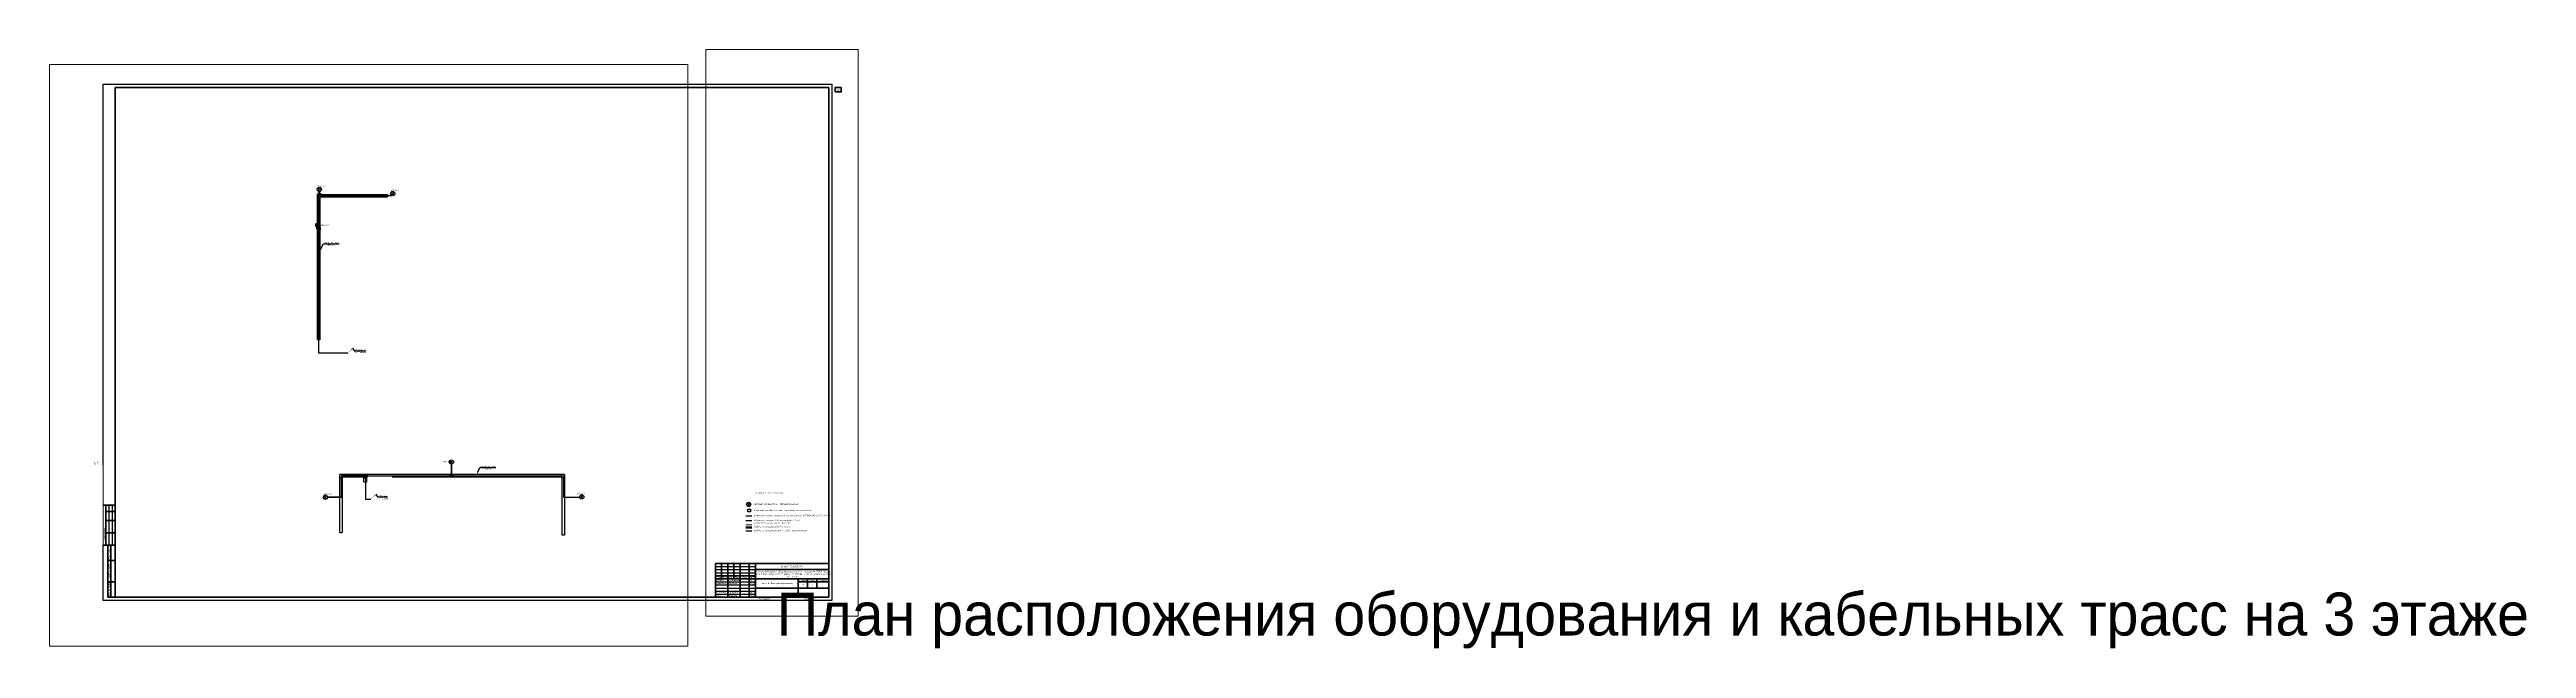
# Paper-space layout '10 План расположения оборудования и кабельных трасс на 3 этаже' of a CAD drawing. Extents: x -87 to 3952, y -79 to 898.
# The model-space entities are those that its viewports show. They can reach past a viewport. Long polylines and large blocks are cut down to what shows.
import ezdxf
from ezdxf import colors
from ezdxf.entities.mleader import LeaderData, LeaderLine
from ezdxf.enums import TextEntityAlignment as Align
from ezdxf.math import Vec2, Vec3

# ---------------------------------------------------------------- set-up
doc = ezdxf.new("R2018")
doc.units = 0
doc.header["$LTSCALE"] = 100
doc.set_wipeout_variables(frame=1)
doc.layers.get('Defpoints').update_dxf_attribs({"color": 42})
for name, color, linetype in [('PDF _СКС', 1, 'Continuous'), ('PDF _СС_ЗВ_Кабель', 1, 'Continuous'), ('PDF _СС_ЗВ_Оборудование', 1, 'Continuous'), ('PDF _Текст', 7, 'Continuous'), ('СС. Текст', 7, 'Continuous')]:
    doc.layers.add(name, color=color, linetype=linetype)
for name, color, linetype, lineweight in [('СКС', 1, 'Continuous', 30), ('СС_ЗВ_Кабель', 1, 'Continuous', 30), ('СС_ЗВ_Оборудование', 1, 'Continuous', 30), ('СС_СКК_Лоток', 170, 'Continuous', 25), ('СС_ЭЧС_Кабель', 180, 'Continuous', 30)]:
    doc.layers.add(name, color=color, linetype=linetype, lineweight=lineweight)
doc.styles.add('ICOCPEUR', font='isocpeur.ttf')
doc.styles.add('ISOCPEUR', font='isocpeui.ttf', dxfattribs={"height": 250})
doc.styles.add('ISOCPEURNA', font='isocpeui.ttf')
doc.styles.get("Standard").update_dxf_attribs({"font": 'arial.ttf'})
doc.linetypes.add('Kabl_in_Tube', pattern='A,10,[133,ltypeshp.shx,S=1,R=0,X=0,Y=0],10', length=20)

# ---------------------------------------------------------------- blocks, each defined once
blk = doc.blocks.new('*U100')
at = {"linetype": 'Continuous', "lineweight": 25}
for p, q in [((1189, 841), (0, 841)), ((0, 841), (0, 0)), ((1189, 0), (1189, 841)), ((10, 155), (10, 90)), ((15, 155), (15, 90)), ((999, 55), (1064, 55)), ((999, 50), (1064, 50)), ((999, 45), (1064, 45)), ((0, 0), (1189, 0)), ((999, 30), (1064, 30)), ((999, 25), (1064, 25)), ((999, 20), (1064, 20)), ((999, 15), (1064, 15)), ((999, 10), (1064, 10))]:
    blk.add_line(p, q, dxfattribs=at)
at = {"linetype": 'Continuous', "lineweight": 60}
for p, q in [((1184, 836), (20, 836)), ((20, 836), (20, 5)), ((1184, 5), (1184, 836)), ((20, 155), (0, 155)), ((5, 155), (5, 90)), ((20, 145), (5, 145)), ((20, 130), (5, 130)), ((20, 90), (0, 90)), ((20, 110), (5, 110)), ((8, 90), (8, 5)), ((13, 90), (13, 5)), ((8, 65), (20, 65)), ((999, 60), (1184, 60)), ((999, 5), (999, 60)), ((1009, 60), (1009, 35)), ((1019, 60), (1019, 5)), ((1029, 60), (1029, 35)), ((1039, 60), (1039, 5)), ((1054, 60), (1054, 5)), ((1064, 5), (1064, 60)), ((1064, 50), (1184, 50)), ((1184, 5), (1184, 60)), ((8, 30), (20, 30)), ((8, 5), (20, 5)), ((20, 5), (1184, 5)), ((999, 40), (1064, 40)), ((999, 35), (1184, 35)), ((1064, 20), (1184, 20)), ((1134, 35), (1134, 5)), ((1134, 30), (1184, 30)), ((1149, 35), (1149, 20)), ((1164, 35), (1164, 20))]:
    blk.add_line(p, q, dxfattribs=at)
at = {"linetype": 'Continuous', "lineweight": 40}
blk.add_line((1134, 5), (1134, 35), dxfattribs=at)
at = {"lineweight": 60}
blk.add_lwpolyline([(1194, 829), (1204, 829), (1204, 836), (1194, 836)], close=True, dxfattribs=at)
at = {"linetype": 'Continuous', "rotation": 90, "style": 'ISOCPEUR'}
for s, insert, char_height, width, attachment_point in [('20_Главный_специалист_ВК', (-12.5, 176), 2.5, 19, 4), ('01.26', (-12.5, 215), 2.5, 10, 5), ('21_Главный_специалист_ЭОМ', (-7.5, 176), 2.5, 19, 4), ('01.26', (-7.5, 215), 2.5, 10, 5), ('01.26', (-2.5, 215), 2.5, 10, 5), ('Согласовано', (-17.5, 172.5), 3, 35, 5), ('Гл. спец ВК', (-12.5, 156), 2.5, 19, 4), ('Гл. спец ЭОМ', (-7.5, 156), 2.5, 19, 4), ('17_ГАП', (-12.5, 111), 2.5, 19, 4), ('01.26', (-12.5, 150), 2.5, 10, 5), ('19_Главный_конструктор', (-7.5, 111), 2.5, 19, 4), ('01.26', (-7.5, 150), 2.5, 10, 5), ('18_Главный_специалист_ОВ', (-2.5, 111), 2.5, 19, 4), ('01.26', (-2.5, 150), 2.5, 10, 5), ('ГАП', (-12.5, 91), 2.5, 19, 4), ('Гл. констр. ', (-7.5, 91), 2.5, 19, 4), ('Гл. спец ОВ', (-2.5, 91), 2.5, 19, 4), ('Согласовано', (2.5, 107.5), 2.5, 35, 5), ('Взам. инв. №', (10.5, 77.5), 2.5, 25, 5), ('Подп. и дата', (10.5, 47.5), 2.5, 35, 5), ('Инв. № подл.', (10.5, 17.5), 2.5, 25, 5)]:
    blk.add_mtext(s, dxfattribs=dict(at, insert=insert, char_height=char_height, width=width, attachment_point=attachment_point))
at = {"linetype": 'Continuous', "char_height": 2.5, "style": 'ISOCPEUR'}
for s, insert, width, attachment_point in [('Капитальный ремонт общеобразовательного учреждения (ГБОУ "Школа №429"), расположенного по адресу: г. Москва, 5-ая ул. Соколиной горы д.14. 1 этап', (1124, 42.5), 120, 5), ('16-25/Г-П-ИОС5.6', (1136, 55), 110, 6), ('Разраб.', (1000, 32.5), 19, 4), ('Проверил', (1000, 27.5), 19, 4), ('Н. контр.', (1000, 12.5), 19, 4), ('ГИП', (1000, 7.5), 19, 4), ('Николенко', (1020, 32.5), 19, 4), ('Мурашов', (1020, 27.5), 19, 4), ('Губарева', (1020, 12.5), 19, 4), ('Мурашов', (1020, 7.5), 19, 4), ('06.26', (1055.3, 32.5), 10, 4), ('06.26', (1055.3, 27.5), 10, 4), ('06.26', (1055.3, 12.5), 10, 4), ('06.26', (1055.3, 7.4), 10, 4), ('Копировал', (1078.5, 2.5), 25, 5), ('П', (1141.5, 25), 15, 5), ('Формат', (1149.5, 2.5), 16, 5)]:
    blk.add_mtext(s, dxfattribs=dict(at, insert=insert, width=width, attachment_point=attachment_point))
at = {"char_height": 2.5, "attachment_point": 5, "style": 'ISOCPEUR'}
for s, insert, width in [('Изм.', (1004, 37.5), 10), ('Кол.уч', (1014, 37.5), 10), ('Лист', (1024, 37.5), 10), ('№док', (1034, 37.5), 10), ('Подп.', (1046.5, 37.5), 15), ('Дата', (1059, 37.5), 10), ('Стадия', (1141.5, 32.5), 15), ('Лист', (1156.5, 32.5), 15), ('Листов', (1174, 32.5), 20)]:
    blk.add_mtext(s, dxfattribs=dict(at, insert=insert, width=width))
at = {"linetype": 'Continuous', "insert": (1099, 27.5), "char_height": 2.5, "width": 70, "attachment_point": 5, "line_spacing_factor": 0.8, "style": 'ISOCPEUR'}
blk.add_mtext('Часть 6. Электрочасофикация', dxfattribs=at)
at = {"style": 'ISOCPEUR'}
for tag, p in [('Сквозная_нумерация', (1199, 832.5)), ('Форма3_номер_листа', (1156.5, 25)), ('Форма3_количество_листов', (1174, 25))]:
    blk.add_attdef(tag, text='', height=2.5, dxfattribs=at).set_placement(p, align=Align.MIDDLE_CENTER)
blk.add_attdef('Форма3_дополнительный_шифр', text='', height=2.5, dxfattribs=at).set_placement((1135.7, 55), align=Align.MIDDLE_LEFT)
at = {"lineweight": 30, "flags": 104}
blk.add_attdef('Форма3_наименование_чертежа', text='', height=2.5, dxfattribs=at).set_placement((1099, 12.5), align=Align.MIDDLE_CENTER)
at = {"style": 'ISOCPEUR', "flags": 8}
blk.add_attdef('Формат', (1157.5, 1.5), '', height=2.5, dxfattribs=at)
blk.add_wipeout([(-20, 220), (-0.5, 220), (-0.5, 90), (-20, 90)])
blk = doc.blocks.new('Свет')
at = {"color": 1}
blk.add_wipeout([(-350, 0), (-324, 133), (-247, 247), (-101, 335), (56, 345), (198, 289), (304, 173), (350, 0), (322, -138), (247, -247), (166, -308), (43, -347), (-83, -340), (-176, -303), (-278, -213), (-331, -115)], dxfattribs=at)
at = {"layer": 'СКС', "color": 1, "ltscale": 30}
for points in [[(-247, 247), (247, -247)], [(-247, -247), (247, 247)]]:
    blk.add_lwpolyline(points, dxfattribs=at)
at = {"layer": 'СКС', "color": 1, "linetype": 'Continuous', "lineweight": 30}
blk.add_circle((0, 0), 350, dxfattribs=at)
blk = doc.blocks.new('Клеммная коробка')
for p, q in [((0, 400), (400, 400)), ((0, 0), (0, 400)), ((400, 0), (0, 0)), ((400, 400), (400, 0))]:
    blk.add_line(p, q)
blk = doc.blocks.new('Лоток 3 этаж')
at = {"layer": 'СС_СКК_Лоток'}
for p, q in [((597211, -89345), (597211, -65597)), ((597211, -65597), (608631, -65597)), ((597611, -66107), (597211, -66107)), ((597611, -65997), (597612, -89345)), ((597611, -65997), (608631, -65997)), ((597711, -65997), (597711, -65597)), ((608631, -65597), (608631, -65997)), ((597612, -89345), (597211, -89345)), ((600853, -120752), (600853, -111307)), ((637503, -111307), (600853, -111307)), ((601253, -111802), (600853, -111802)), ((604791, -111707), (601253, -111707)), ((601253, -111707), (601253, -120752)), ((601335, -111707), (601335, -111307)), ((604709, -111707), (604709, -111307)), ((604791, -112550), (604791, -111707)), ((604791, -111816), (605191, -111816)), ((605191, -112550), (604791, -112550)), ((605191, -111707), (605191, -112550)), ((605269, -111707), (605269, -111307)), ((637103, -111707), (609413, -111707)), ((637019, -111707), (637019, -111307)), ((637103, -121156), (637103, -111707)), ((637103, -111802), (637503, -111802)), ((637503, -111307), (637503, -121156)), ((600853, -120752), (601253, -120752)), ((637503, -121156), (637103, -121156))]:
    blk.add_line(p, q, dxfattribs=at)
blk = doc.blocks.new('*U79')
blk.add_hatch(color=256).paths.add_polyline_path([(-0.7, -0.7, 1), (0.7, 0.7, 1)])
at = {"const_width": 0.5}
blk.add_lwpolyline([(0.5, 0.5), (6.4, 6.4)], dxfattribs=at)
blk.add_lwpolyline([(8.5, 8.5, 0, 1.5, 0), (6.4, 6.4, 2, 2, 0)], format="xyseb")
blk = doc.blocks.new('_None')

msp = doc.modelspace()

# ---------------------------------------------------------------- linework, layer by layer
at = {"layer": 'PDF _СКС', "lineweight": 30}
for points in [[(69819481, -33251567), (69819974, -33252060)], [(69819481, -33252060), (69819974, -33251567)], [(69831470, -33252229), (69831963, -33252722)], [(69831470, -33252722), (69831963, -33252229)], [(69819276, -33257391), (69819770, -33257884)], [(69819276, -33257884), (69819770, -33257391)], [(69841029, -33296008), (69841522, -33296501)], [(69841029, -33296501), (69841522, -33296008)], [(69820486, -33301752), (69820979, -33302245)], [(69820486, -33302245), (69820979, -33301752)], [(69862286, -33301714), (69862779, -33302207)], [(69862286, -33302207), (69862779, -33301714)]]:
    msp.add_lwpolyline(points, dxfattribs=at)
for centre in [(69819729, -33251812), (69831718, -33252475), (69819524, -33257636), (69841277, -33296254), (69820734, -33301998), (69862533, -33301959)]:
    msp.add_circle(centre, 350, dxfattribs=at)
at = {"layer": 'PDF _СС_ЗВ_Кабель', "lineweight": 30}
for points in [[(69819536, -33252391), (69819936, -33252391), (69819936, -33252789), (69819536, -33252789)], [(69819490, -33258013), (69819889, -33258013), (69819889, -33258411), (69819490, -33258411)], [(69827128, -33298327), (69827528, -33298327), (69827528, -33298724), (69827128, -33298724)], [(69841096, -33298327), (69841496, -33298327), (69841496, -33298724), (69841096, -33298724)]]:
    msp.add_lwpolyline(points, close=True, dxfattribs=at)
at = {"layer": 'PDF _СС_ЗВ_Оборудование', "lineweight": 30}
for centre in [(69819728, -33251812), (69831717, -33252475), (69819524, -33257636), (69841276, -33296254), (69820733, -33301998), (69862533, -33301959)]:
    msp.add_circle(centre, 349, dxfattribs=at)
at = {"layer": 'СС_ЗВ_Кабель', "color": 1}
msp.add_line((69889650, -33306988), (69890628, -33306988), dxfattribs=at)
at = {"layer": 'СС_ЗВ_Кабель'}
msp.add_line((69889650, -33308769), (69890628, -33308769), dxfattribs=at)
at = {"layer": 'СС_ЗВ_Кабель', "color": 1, "linetype": 'Kabl_in_Tube', "ltscale": 0.9}
msp.add_line((69889650, -33309438), (69890628, -33309438), dxfattribs=at)
at = {"layer": 'СС_ЗВ_Кабель', "color": 6}
msp.add_line((69889653, -33307770), (69890630, -33307770), dxfattribs=at)
at = {"layer": 'СС_СКК_Лоток', "color": 18, "lineweight": 20, "true_color": 0x000000}
for p, q in [((69890628, -33308482), (69889650, -33308482)), ((69890628, -33309023), (69889650, -33309023))]:
    msp.add_line(p, q, dxfattribs=at)
at = {"layer": 'СС_ЭЧС_Кабель', "color": 1}
for points in [[(69824345, -33278529), (69819690, -33278529), (69819690, -33262572), (69819690, -33262572), (69819690, -33262572), (69819690, -33258211), (69819512, -33258211), (69819690, -33258211), (69819690, -33252590), (69819736, -33252590), (69819732, -33252162), (69819736, -33252790), (69831566, -33252790), (69831566, -33252790)], [(69819512, -33258211), (69819332, -33258211), (69819332, -33257932)], [(69828129, -33302390), (69827326, -33302390), (69827328, -33302204), (69827328, -33298525), (69823376, -33298525), (69823376, -33301997), (69821118, -33301997), (69823376, -33301997), (69823376, -33298525), (69841296, -33298525), (69841296, -33296603), (69841296, -33298525), (69859582, -33298525), (69859582, -33301965), (69862196, -33301965)]]:
    msp.add_lwpolyline(points, dxfattribs=at)

# ---------------------------------------------------------------- block references
msp.add_blockref('Лоток 3 этаж', (69222227, -33187015))
at = {"layer": 'СС_ЭЧС_Кабель', "color": 7, "xscale": 100, "yscale": 100, "zscale": 100}
for p in [(69824315, -33278547), (69828097, -33302377)]:
    msp.add_blockref('*U79', p, dxfattribs=at)

# ---------------------------------------------------------------- texts
at = {"layer": 'PDF _Текст', "char_height": 249.6, "attachment_point": 7, "style": 'ISOCPEURNA'}
for s, insert in [('BIAL3.2', (69819457, -33251379)), ('BIAL3.1', (69831446, -33252042)), ('BIAL3.3', (69820044, -33257751)), ('BIAL3.5', (69839845, -33296339)), ('BIAL3.4', (69820462, -33301565)), ('BIAL3.6', (69861766, -33301508))]:
    msp.add_mtext(s, dxfattribs=dict(at, insert=insert))
at = {"layer": 'СС. Текст', "char_height": 250, "attachment_point": 1, "style": 'ISOCPEUR'}
for s, width, insert in [('Кабельные линии звонковой сигнализации КПСВВнг(А)-LSLTx 1х2x1,5', 12283.27, (69890943, -33306828, 0)), ('Кабельные линии DAP-интерфейс U/UTP Cat5e PVCLSнг(А)-LSLTx 4х2х0,52', 7622.19, (69890945, -33307610, 0)), ('Кабель прокладываемый в лотке', 11279.86, (69890943, -33308608, 0)), ('Кабель прокладываемый в трубе гофрированной', 11279.86, (69890943, -33309278, 0))]:
    msp.add_mtext_dynamic_manual_height_columns(s, width=width, gutter_width=1, heights=[0], dxfattribs=dict(at, insert=insert))

# ---------------------------------------------------------------- leaders
at = {"layer": 'СС. Текст', "lineweight": 0}
ml = msp.add_multileader_mtext('Standard', dxfattribs=at)
ml.set_content('{\\C256;Таймер \\PВиктория }', color=7, style='ICOCPEUR')
ml.set_leader_properties(color=256)
ml.build(insert=Vec2(0, 0))
ml.multileader.update_dxf_attribs({"text_left_attachment_type": 6, "text_right_attachment_type": 6, "dogleg_length": 0.1, "arrow_head_size": 0, "scale": 100})
ctx = ml.context
ctx.base_point, ctx.scale, ctx.char_height, ctx.arrow_head_size, ctx.landing_gap_size, ctx.plane_origin = Vec3(69561533, -33301239, 197), 100, 250, 0, 0, Vec3(69556507, -33304376, 197)
ctx.left_attachment, ctx.right_attachment, ctx.text_align_type = 6, 6, 1
notes = []
notes.append((ctx, [(0, (1, 1, 0), (69561523, -33301239, 197), (1, 0), 10, [(0, [(69561376, -33302298, 197)], 0, [])])]))
ctx.mtext.insert, ctx.mtext.width, ctx.mtext.defined_height, ctx.mtext.alignment, ctx.mtext.flow_direction = Vec3(69562245, -33300914, 197), 5324.32, 917, 2, 5
at = {"layer": 'СС_СКК_Лоток', "color": 7}
ml = msp.add_multileader_mtext('Standard', dxfattribs=at)
ml.set_content('Лоток см. том ИОС5.5', color=7, style='ISOCPEURNA')
ml.set_leader_properties()
ml.build(insert=Vec2(0, 0))
ml.multileader.update_dxf_attribs({"text_left_attachment_type": 6, "text_right_attachment_type": 6, "dogleg_length": 100, "arrow_head_size": 400})
ctx = ml.context
ctx.base_point, ctx.char_height, ctx.arrow_head_size, ctx.landing_gap_size, ctx.plane_origin = Vec3(69820469, -33260666), 250, 400, 0, Vec3(69826407, -33261857)
ctx.left_attachment, ctx.right_attachment, ctx.text_align_type = 6, 6, 1
notes.append((ctx, [(1, (1, 1, 0), (69820369, -33260666), (1, 0), 100, [(0, [(69819868, -33261831)], 0, [])])]))
ctx.mtext.insert, ctx.mtext.width, ctx.mtext.alignment, ctx.mtext.flow_direction = Vec3(69821649, -33260366), 2467.27, 2, 5
ml = msp.add_multileader_mtext('Standard', dxfattribs=at)
ml.set_content('Лоток см. том ИОС5.5', color=7, style='ISOCPEURNA')
ml.set_leader_properties()
ml.build(insert=Vec2(0, 0))
ml.multileader.update_dxf_attribs({"text_left_attachment_type": 6, "text_right_attachment_type": 6, "dogleg_length": 100, "arrow_head_size": 400})
ctx = ml.context
ctx.base_point, ctx.char_height, ctx.arrow_head_size, ctx.landing_gap_size, ctx.plane_origin = Vec3(69846031, -33297140), 250, 400, 0, Vec3(69851969, -33298331)
ctx.left_attachment, ctx.right_attachment, ctx.text_align_type = 6, 6, 1
notes.append((ctx, [(1, (1, 1, 0), (69845931, -33297140), (1, 0), 100, [(0, [(69845430, -33298304)], 0, [])])]))
ctx.mtext.insert, ctx.mtext.width, ctx.mtext.alignment, ctx.mtext.flow_direction = Vec3(69847211, -33296840), 2467.27, 2, 5
at = {"layer": 'СС_ЭЧС_Кабель', "color": 7, "lineweight": 0}
ml = msp.add_multileader_mtext('Standard', dxfattribs=at)
ml.set_content('Подъём на\\Pсо 2 этажа', color=7, style='ISOCPEUR')
ml.set_leader_properties()
ml.set_arrow_properties(name='NONE')
ml.build(insert=Vec2(0, 0))
ml.multileader.update_dxf_attribs({"text_left_attachment_type": 6, "text_right_attachment_type": 6, "dogleg_length": 100, "arrow_head_size": 400})
ctx = ml.context
ctx.base_point, ctx.char_height, ctx.arrow_head_size, ctx.landing_gap_size, ctx.plane_origin = Vec3(69825532, -33278134), 250, 400, 0, Vec3(69833179, -33279691)
ctx.left_attachment, ctx.right_attachment, ctx.text_align_type = 6, 6, 1
notes.append((ctx, [(1, (1, 1, 0), (69825432, -33278134), (1, 0), 100, [(0, [(69825165, -33277697)], 0, [])])]))
ctx.mtext.insert, ctx.mtext.width, ctx.mtext.alignment, ctx.mtext.flow_direction = Vec3(69826454, -33277834), 1991.2, 2, 5
ml = msp.add_multileader_mtext('Standard', dxfattribs=at)
ml.set_content('Подъём \\Pс 1 этажа', color=7, style='ISOCPEUR')
ml.set_leader_properties()
ml.set_arrow_properties(name='NONE')
ml.build(insert=Vec2(0, 0))
ml.multileader.update_dxf_attribs({"text_left_attachment_type": 6, "text_right_attachment_type": 6, "dogleg_length": 100, "arrow_head_size": 400})
ctx = ml.context
ctx.base_point, ctx.char_height, ctx.arrow_head_size, ctx.landing_gap_size, ctx.plane_origin = Vec3(69829314, -33301964), 250, 400, 0, Vec3(69836961, -33303521)
ctx.left_attachment, ctx.right_attachment, ctx.text_align_type = 6, 6, 1
notes.append((ctx, [(1, (1, 1, 0), (69829214, -33301964), (1, 0), 100, [(0, [(69828947, -33301527)], 0, [])])]))
ctx.mtext.insert, ctx.mtext.width, ctx.mtext.alignment, ctx.mtext.flow_direction = Vec3(69830119, -33301664), 1991.2, 2, 5
for ctx, leaders in notes:
    for number, flags, end, landing, length, lines in leaders:
        leader = LeaderData()
        leader.index, (leader.has_last_leader_line, leader.has_dogleg_vector, leader.attachment_direction) = number, flags
        leader.last_leader_point, leader.dogleg_vector, leader.dogleg_length = Vec3(end), Vec3(landing), length
        for number, points, colour, breaks in lines:
            line = LeaderLine()
            line.index, line.vertices, line.color, line.breaks = number, Vec3.list(points), colors.encode_raw_color(colour), breaks
            leader.lines.append(line)
        ctx.leaders.append(leader)

# ---------------------------------------------------------------- next in the draw order: block references
at = {"layer": 'СС_ЗВ_Оборудование'}
msp.add_blockref('Свет', (69890101, -33305133, 0), dxfattribs=at)

# ---------------------------------------------------------------- next in the draw order: block references
at = {"layer": 'СС_ЗВ_Кабель', "color": 18, "true_color": 0x000000}
msp.add_blockref('Клеммная коробка', (69889990, -33306331, 0), dxfattribs=at)

# ---------------------------------------------------------------- next in the draw order: texts
at = {"layer": 'СС. Текст', "insert": (69890570, -33303154, 0), "char_height": 250, "width": 5705.29, "attachment_point": 1, "style": 'ISOCPEUR'}
msp.add_mtext('\\pxi-2,l2,sm1.5,qc,t3;УСЛОВНЫЕ ОБОЗНАЧЕНИЯ', dxfattribs=at)
at = {"layer": 'СС. Текст', "char_height": 250, "attachment_point": 1, "style": 'ISOCPEUR'}
for s, insert in [('\\pxi-2,l2,sm1.5,t3; Световой оповещатель стробоскопический', (69890724, -33304955, 0)), ('\\pxi-2,l2,sm1.5,t3; Клеммная коробка системы звонковой сигнализации ', (69890752, -33305960, 0))]:
    msp.add_mtext(s, dxfattribs=dict(at, insert=insert))

psp = doc.layouts.new('10 План расположения оборудования и кабельных трасс на 3 этаже')

# ---------------------------------------------------------------- viewports
at = {"layer": 'Defpoints', "color": 2}
psp.add_viewport(center=(433.9, 399.6), size=(1041, 948.607), view_center_point=(69827800.8, -33278845.8), view_height=94860.782, dxfattribs=at)

# ---------------------------------------------------------------- next in the draw order: block references
ref = psp.add_blockref('*U100', (0.3, 0))
ref.add_attrib('Формат', 'А0', (1157.8, 1.5), dxfattribs={"height": 2.5, "style": 'ISOCPEUR'})
ref.add_attrib('Форма3_номер_листа', '5', dxfattribs={"height": 2.5, "style": 'ISOCPEUR'}).set_placement((1156.8, 25), align=Align.MIDDLE_CENTER)
lines = psp.add_mtext('План расположения оборудования и кабельных трасс на 3 этаже', dxfattribs={"insert": (1099.3, 12.5), "char_height": 70, "attachment_point": 1})
ref.add_attrib('Форма3_наименование_чертежа', '', (1099.3, 12.5), dxfattribs={"flags": 104}).embed_mtext(lines)
ref.add_attrib('Форма3_дополнительный_шифр', '.ГЧ', dxfattribs={"height": 2.5, "style": 'ISOCPEUR'}).set_placement((1136, 55), align=Align.MIDDLE_LEFT)
ref.add_attrib('Сквозная_нумерация', '26', dxfattribs={"height": 2.5, "style": 'ISOCPEUR'}).set_placement((1199.3, 832.5), align=Align.MIDDLE_CENTER)

# ---------------------------------------------------------------- next in the draw order: viewports
psp.add_viewport(center=(1108, 436.2), size=(248.4, 923.9), view_center_point=(69895562.1, -33277143.6), view_height=92390.06, status=3, dxfattribs=at)

doc.saveas('drawing.dxf')
